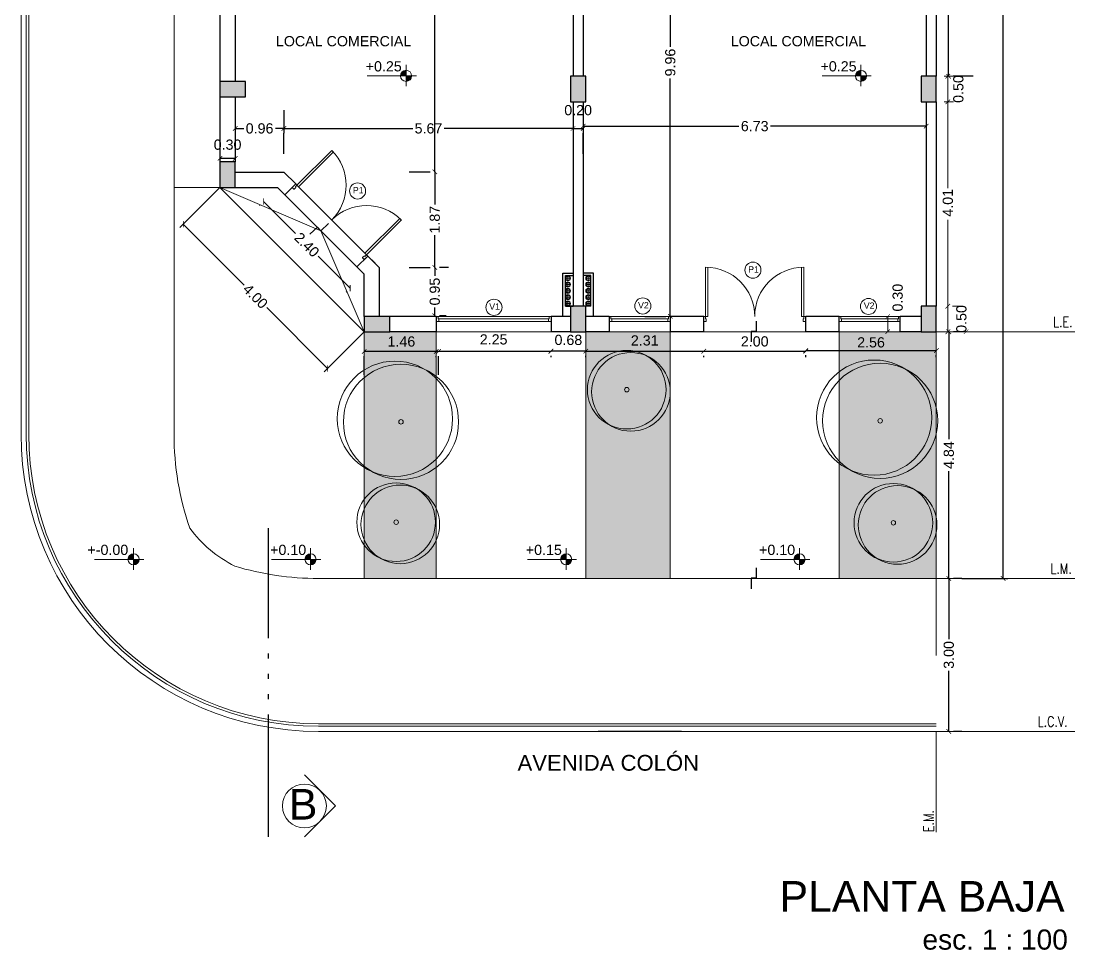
# Model space of a CAD drawing. Header units: millimetres. Extents: x 1578 to 2210, y 899 to 1032.
# Drawn here: x 1905.92 to 1926.59, y 974.54 to 992.76 of the extents above; entities that cross this region are included whole.
import ezdxf

# ---------------------------------------------------------------- set-up
doc = ezdxf.new("R2010")
doc.units = ezdxf.units.MM
doc.linetypes.add('ACAD_ISO05W100', pattern=[36, 24, -3, 0, -3, 0, -3, 0, -3])
doc.linetypes.add('DASHDOT2', pattern=[12.7, 6.35, -3.175, 0, -3.175])
for name, color, linetype, lineweight in [('CARPINTERIA', 7, 'Continuous', 18), ('COTAS', 7, 'Continuous', 15), ('EJES', 7, 'DASHDOT2', 13), ('ESTRUCTURA', 3, 'Continuous', 30), ('hatch', 252, 'Continuous', 15), ('LINEA DE CORTE', 7, 'ACAD_ISO05W100', 60), ('MUROS', 1, 'Continuous', 30), ('PISOS', 9, 'Continuous', 9), ('TRAMAS', 7, 'Continuous', 15), ('UMBRALES', 7, 'Continuous', 18)]:
    doc.layers.add(name, color=color, linetype=linetype, lineweight=lineweight)
doc.styles.add('ROMANS', font='romans', dxfattribs={"height": 0.06})
doc.styles.add('STYLE1', font='ARIAL.TTF')
doc.dimstyles.get("Standard").update_dxf_attribs({"dimscale": 0, "dimtxt": 0.2, "dimasz": 0.09, "dimexe": 0.09, "dimexo": 0.5, "dimgap": 0.05, "dimtad": 0, "dimzin": 0, "dimdsep": 46, "dimtxsty": 'STYLE1', "dimblk1": 'ARCHTICK', "dimblk2": 'ARCHTICK', "dimsah": 1, "dimcen": 0, "dimadec": 0, "dimazin": 0, "dimtfac": 1, "dimtofl": 0, "dimtmove": 2, "dimatfit": 3, "dimldrblk": 'ARCHTICK', "dimfxl": 1, "dimtolj": 1, "dimtzin": 0, "dimarcsym": 0})
pattern_1 = [(90, (93.20777, 0), (-0.035921, 0.035921), [0.009525, -0.062317]), (45, (93.20777, 0), (-0.0359210245, 0.0359210245), [0.009525, -0.041275]), (135, (93.20777, 0), (-0.0359210245, -0.0359210245), [0.009525, -0.041275])]

# ---------------------------------------------------------------- blocks, each defined once
blk = doc.blocks.new('_ARCHTICK')
at = {"color": 0, "linetype": 'ByBlock', "const_width": 0.15}
blk.add_lwpolyline([(-0.5, -0.5), (0.5, 0.5)], dxfattribs=at)
blk = doc.blocks.new('*D105')
at = {"layer": 'COTAS', "color": 0, "lineweight": -2}
for p, q in [((1916.993, 986.289), (1919.306, 986.289)), ((1916.993, 986.171), (1916.993, 986.199)), ((1919.306, 986.171), (1919.306, 986.199))]:
    blk.add_line(p, q, dxfattribs=at)
at = {"layer": 'DEFPOINTS', "color": 0}
for p in [(1916.993, 986.671), (1919.306, 986.671), (1919.306, 986.289)]:
    blk.add_point(p, dxfattribs=at)
at = {"layer": 'COTAS', "color": 0, "lineweight": -2, "xscale": 0.09, "yscale": 0.09, "zscale": 0.09, "rotation": 180}
blk.add_blockref('_ARCHTICK', (1916.993, 986.289), dxfattribs=at)
at = {"layer": 'COTAS', "color": 0, "lineweight": -2, "xscale": 0.09, "yscale": 0.09, "zscale": 0.09}
blk.add_blockref('_ARCHTICK', (1919.306, 986.289), dxfattribs=at)
at = {"layer": 'COTAS', "color": 0, "insert": (1918.149, 986.499), "char_height": 0.2, "attachment_point": 5, "style": 'STYLE1'}
blk.add_mtext('\\A1;2.31', dxfattribs=at)
blk = doc.blocks.new('*D106')
at = {"layer": 'COTAS', "color": 0, "lineweight": -2}
for p, q in [((1919.306, 986.289), (1921.306, 986.289)), ((1919.306, 986.171), (1919.306, 986.199)), ((1921.306, 986.171), (1921.306, 986.199))]:
    blk.add_line(p, q, dxfattribs=at)
at = {"layer": 'DEFPOINTS', "color": 0}
for p in [(1919.306, 986.671), (1921.306, 986.671), (1921.306, 986.289)]:
    blk.add_point(p, dxfattribs=at)
at = {"layer": 'COTAS', "color": 0, "lineweight": -2, "xscale": 0.09, "yscale": 0.09, "zscale": 0.09, "rotation": 180}
blk.add_blockref('_ARCHTICK', (1919.306, 986.289), dxfattribs=at)
at = {"layer": 'COTAS', "color": 0, "lineweight": -2, "xscale": 0.09, "yscale": 0.09, "zscale": 0.09}
blk.add_blockref('_ARCHTICK', (1921.306, 986.289), dxfattribs=at)
at = {"layer": 'COTAS', "color": 0, "insert": (1920.306, 986.48), "char_height": 0.2, "attachment_point": 5, "style": 'STYLE1'}
blk.add_mtext('\\A1;2.00', dxfattribs=at)
blk = doc.blocks.new('*D107')
at = {"layer": 'COTAS', "color": 0, "lineweight": -2}
for p, q in [((1921.306, 986.301), (1923.868, 986.301)), ((1921.306, 986.171), (1921.306, 986.211)), ((1923.868, 986.171), (1923.868, 986.211))]:
    blk.add_line(p, q, dxfattribs=at)
at = {"layer": 'DEFPOINTS', "color": 0}
for p in [(1921.306, 986.671), (1923.868, 986.671), (1923.868, 986.301)]:
    blk.add_point(p, dxfattribs=at)
at = {"layer": 'COTAS', "color": 0, "lineweight": -2, "xscale": 0.09, "yscale": 0.09, "zscale": 0.09, "rotation": 180}
blk.add_blockref('_ARCHTICK', (1921.306, 986.301), dxfattribs=at)
at = {"layer": 'COTAS', "color": 0, "lineweight": -2, "xscale": 0.09, "yscale": 0.09, "zscale": 0.09}
blk.add_blockref('_ARCHTICK', (1923.868, 986.301), dxfattribs=at)
at = {"layer": 'COTAS', "color": 0, "insert": (1922.587, 986.461), "char_height": 0.2, "attachment_point": 5, "style": 'STYLE1'}
blk.add_mtext('\\A1;2.56', dxfattribs=at)
blk = doc.blocks.new('*D108')
at = {"layer": 'COTAS', "color": 0, "lineweight": -2}
for p, q in [((1916.993, 986.29), (1916.311, 986.29)), ((1916.311, 986.171), (1916.311, 986.2)), ((1916.993, 986.171), (1916.993, 986.2))]:
    blk.add_line(p, q, dxfattribs=at)
at = {"layer": 'DEFPOINTS', "color": 0}
for p in [(1916.311, 986.671), (1916.993, 986.671), (1916.311, 986.29)]:
    blk.add_point(p, dxfattribs=at)
at = {"layer": 'COTAS', "color": 0, "lineweight": -2, "xscale": 0.09, "yscale": 0.09, "zscale": 0.09, "rotation": 180}
blk.add_blockref('_ARCHTICK', (1916.311, 986.29), dxfattribs=at)
at = {"layer": 'COTAS', "color": 0, "lineweight": -2, "xscale": 0.09, "yscale": 0.09, "zscale": 0.09}
blk.add_blockref('_ARCHTICK', (1916.993, 986.29), dxfattribs=at)
at = {"layer": 'COTAS', "color": 0, "insert": (1916.652, 986.509), "char_height": 0.2, "attachment_point": 5, "style": 'STYLE1'}
blk.add_mtext('\\A1;0.68', dxfattribs=at)
blk = doc.blocks.new('*D109')
at = {"layer": 'COTAS', "color": 0, "lineweight": -2, "ltscale": 0.05}
for p, q in [((1916.311, 986.283), (1914.061, 986.283)), ((1914.061, 986.171), (1914.061, 986.193)), ((1916.311, 986.171), (1916.311, 986.193))]:
    blk.add_line(p, q, dxfattribs=at)
at = {"layer": 'DEFPOINTS', "color": 0, "ltscale": 0.05}
for p in [(1914.061, 986.671), (1916.311, 986.671), (1914.061, 986.283)]:
    blk.add_point(p, dxfattribs=at)
at = {"layer": 'COTAS', "color": 0, "lineweight": -2, "ltscale": 0.05, "xscale": 0.09, "yscale": 0.09, "zscale": 0.09, "rotation": 180}
blk.add_blockref('_ARCHTICK', (1914.061, 986.283), dxfattribs=at)
at = {"layer": 'COTAS', "color": 0, "lineweight": -2, "ltscale": 0.05, "xscale": 0.09, "yscale": 0.09, "zscale": 0.09}
blk.add_blockref('_ARCHTICK', (1916.311, 986.283), dxfattribs=at)
at = {"layer": 'COTAS', "color": 0, "ltscale": 0.05, "insert": (1915.186, 986.519), "char_height": 0.2, "attachment_point": 5, "style": 'STYLE1'}
blk.add_mtext('\\A1;2.25', dxfattribs=at)
blk = doc.blocks.new('*D110')
at = {"layer": 'COTAS', "color": 0, "lineweight": -2}
for p, q in [((1924.109, 996.781), (1924.109, 994.54)), ((1924.593, 996.781), (1924.199, 996.781)), ((1924.109, 991.681), (1924.109, 993.921)), ((1924.593, 991.681), (1924.199, 991.681))]:
    blk.add_line(p, q, dxfattribs=at)
at = {"layer": 'DEFPOINTS', "color": 0}
for p in [(1924.093, 996.781), (1924.109, 996.781), (1924.093, 991.681)]:
    blk.add_point(p, dxfattribs=at)
at = {"layer": 'COTAS', "color": 0, "lineweight": -2, "xscale": 0.09, "yscale": 0.09, "zscale": 0.09}
for p, rotation in [((1924.109, 996.781), 90), ((1924.109, 991.681), 270)]:
    blk.add_blockref('_ARCHTICK', p, dxfattribs=dict(at, rotation=rotation))
at = {"layer": 'COTAS', "color": 0, "insert": (1924.109, 994.231), "char_height": 0.2, "attachment_point": 5, "rotation": 90, "style": 'STYLE1'}
blk.add_mtext('\\A1;5.10', dxfattribs=at)
blk = doc.blocks.new('*D118')
at = {"layer": 'COTAS', "color": 0, "lineweight": -2}
for p, q in [((1924.113, 986.671), (1924.113, 984.564)), ((1924.368, 986.671), (1924.203, 986.671)), ((1924.113, 981.831), (1924.113, 983.937)), ((1924.368, 981.831), (1924.203, 981.831))]:
    blk.add_line(p, q, dxfattribs=at)
at = {"layer": 'DEFPOINTS', "color": 0}
for p in [(1923.868, 986.671), (1923.868, 981.831), (1924.113, 981.831)]:
    blk.add_point(p, dxfattribs=at)
at = {"layer": 'COTAS', "color": 0, "lineweight": -2, "xscale": 0.09, "yscale": 0.09, "zscale": 0.09}
for p, rotation in [((1924.113, 986.671), 90), ((1924.113, 981.831), 270)]:
    blk.add_blockref('_ARCHTICK', p, dxfattribs=dict(at, rotation=rotation))
at = {"layer": 'COTAS', "color": 0, "insert": (1924.113, 984.251), "char_height": 0.2, "attachment_point": 5, "rotation": 90, "style": 'STYLE1'}
blk.add_mtext('\\A1;4.84', dxfattribs=at)
blk = doc.blocks.new('*D119')
at = {"layer": 'COTAS', "color": 0, "lineweight": -2}
for p, q in [((1924.113, 981.831), (1924.113, 980.64)), ((1924.368, 981.831), (1924.203, 981.831)), ((1924.113, 978.831), (1924.113, 980.021)), ((1924.368, 978.831), (1924.203, 978.831))]:
    blk.add_line(p, q, dxfattribs=at)
at = {"layer": 'DEFPOINTS', "color": 0}
for p in [(1923.868, 981.831), (1923.868, 978.831), (1924.113, 978.831)]:
    blk.add_point(p, dxfattribs=at)
at = {"layer": 'COTAS', "color": 0, "lineweight": -2, "xscale": 0.09, "yscale": 0.09, "zscale": 0.09}
for p, rotation in [((1924.113, 981.831), 90), ((1924.113, 978.831), 270)]:
    blk.add_blockref('_ARCHTICK', p, dxfattribs=dict(at, rotation=rotation))
at = {"layer": 'COTAS', "color": 0, "insert": (1924.113, 980.331), "char_height": 0.2, "attachment_point": 5, "rotation": 90, "style": 'STYLE1'}
blk.add_mtext('\\A1;3.00', dxfattribs=at)
blk = doc.blocks.new('*D120')
at = {"layer": 'COTAS', "color": 0, "lineweight": -2}
for p, q in [((1924.368, 1006.831), (1925.268, 1006.831)), ((1925.178, 1006.831), (1925.178, 995.497)), ((1925.178, 981.831), (1925.178, 994.719)), ((1924.368, 981.831), (1925.268, 981.831))]:
    blk.add_line(p, q, dxfattribs=at)
at = {"layer": 'DEFPOINTS', "color": 0}
for p in [(1923.868, 1006.831), (1925.178, 1006.831), (1923.868, 981.831)]:
    blk.add_point(p, dxfattribs=at)
at = {"layer": 'COTAS', "color": 0, "lineweight": -2, "xscale": 0.09, "yscale": 0.09, "zscale": 0.09}
for p, rotation in [((1925.178, 1006.831), 90), ((1925.178, 981.831), 270)]:
    blk.add_blockref('_ARCHTICK', p, dxfattribs=dict(at, rotation=rotation))
at = {"layer": 'COTAS', "color": 0, "insert": (1925.178, 995.108), "char_height": 0.2, "attachment_point": 5, "rotation": 90, "style": 'STYLE1'}
blk.add_mtext('\\A1;25.00', dxfattribs=at)
blk = doc.blocks.new('*D145')
at = {"layer": 'COTAS', "color": 0, "lineweight": -2}
for p, q in [((1914.106, 986.283), (1912.648, 986.283)), ((1912.648, 985.828), (1912.648, 986.193)), ((1914.106, 985.828), (1914.106, 986.193))]:
    blk.add_line(p, q, dxfattribs=at)
at = {"layer": 'DEFPOINTS', "color": 0}
for p in [(1912.648, 986.328), (1912.648, 986.283), (1914.106, 986.328)]:
    blk.add_point(p, dxfattribs=at)
at = {"layer": 'COTAS', "color": 0, "lineweight": -2, "xscale": 0.09, "yscale": 0.09, "zscale": 0.09, "rotation": 180}
blk.add_blockref('_ARCHTICK', (1912.648, 986.283), dxfattribs=at)
at = {"layer": 'COTAS', "color": 0, "lineweight": -2, "xscale": 0.09, "yscale": 0.09, "zscale": 0.09}
blk.add_blockref('_ARCHTICK', (1914.106, 986.283), dxfattribs=at)
at = {"layer": 'COTAS', "color": 0, "insert": (1913.377, 986.478), "char_height": 0.2, "attachment_point": 5, "style": 'STYLE1'}
blk.add_mtext('\\A1;1.46', dxfattribs=at)
blk = doc.blocks.new('*D146')
at = {"layer": 'COTAS', "color": 0, "lineweight": -2}
for p, q in [((1914.032, 987.931), (1914.032, 987.768)), ((1914.302, 987.931), (1914.122, 987.931)), ((1914.032, 986.984), (1914.032, 987.147)), ((1914.257, 986.984), (1914.122, 986.984))]:
    blk.add_line(p, q, dxfattribs=at)
at = {"layer": 'DEFPOINTS', "color": 0}
for p in [(1913.802, 987.931), (1914.032, 987.931), (1913.757, 986.984)]:
    blk.add_point(p, dxfattribs=at)
at = {"layer": 'COTAS', "color": 0, "lineweight": -2, "xscale": 0.09, "yscale": 0.09, "zscale": 0.09}
for p, rotation in [((1914.032, 987.931), 90), ((1914.032, 986.984), 270)]:
    blk.add_blockref('_ARCHTICK', p, dxfattribs=dict(at, rotation=rotation))
at = {"layer": 'COTAS', "color": 0, "insert": (1914.032, 987.458), "char_height": 0.2, "attachment_point": 5, "rotation": 90, "style": 'STYLE1'}
blk.add_mtext('\\A1;0.95', dxfattribs=at)
blk = doc.blocks.new('*D147')
at = {"layer": 'COTAS', "color": 0, "lineweight": -2}
for p, q in [((1909.818, 990.501), (1909.818, 990.162)), ((1910.118, 990.501), (1910.118, 990.162)), ((1909.818, 990.072), (1910.118, 990.072))]:
    blk.add_line(p, q, dxfattribs=at)
at = {"layer": 'DEFPOINTS', "color": 0}
for p in [(1909.818, 990.001), (1910.118, 990.072), (1910.118, 990.001)]:
    blk.add_point(p, dxfattribs=at)
at = {"layer": 'COTAS', "color": 0, "lineweight": -2, "xscale": 0.09, "yscale": 0.09, "zscale": 0.09, "rotation": 180}
blk.add_blockref('_ARCHTICK', (1909.818, 990.072), dxfattribs=at)
at = {"layer": 'COTAS', "color": 0, "lineweight": -2, "xscale": 0.09, "yscale": 0.09, "zscale": 0.09}
blk.add_blockref('_ARCHTICK', (1910.118, 990.072), dxfattribs=at)
at = {"layer": 'COTAS', "color": 0, "insert": (1909.968, 990.339), "char_height": 0.2, "attachment_point": 5, "style": 'STYLE1'}
blk.add_mtext('\\A1;0.30', dxfattribs=at)
blk = doc.blocks.new('*D148')
at = {"layer": 'COTAS', "color": 0, "lineweight": -2}
for p, q in [((1910.118, 991.015), (1910.118, 990.568)), ((1911.074, 991.015), (1911.074, 990.568)), ((1910.118, 990.658), (1910.286, 990.658)), ((1911.074, 990.658), (1910.906, 990.658))]:
    blk.add_line(p, q, dxfattribs=at)
at = {"layer": 'DEFPOINTS', "color": 0}
for p in [(1910.118, 991.515), (1911.074, 991.515), (1911.074, 990.658)]:
    blk.add_point(p, dxfattribs=at)
at = {"layer": 'COTAS', "color": 0, "lineweight": -2, "xscale": 0.09, "yscale": 0.09, "zscale": 0.09, "rotation": 180}
blk.add_blockref('_ARCHTICK', (1910.118, 990.658), dxfattribs=at)
at = {"layer": 'COTAS', "color": 0, "lineweight": -2, "xscale": 0.09, "yscale": 0.09, "zscale": 0.09}
blk.add_blockref('_ARCHTICK', (1911.074, 990.658), dxfattribs=at)
at = {"layer": 'COTAS', "color": 0, "insert": (1910.596, 990.658), "char_height": 0.2, "attachment_point": 5, "style": 'STYLE1'}
blk.add_mtext('\\A1;0.96', dxfattribs=at)
blk = doc.blocks.new('*D149')
at = {"layer": 'COTAS', "color": 0, "lineweight": -2}
for p, q in [((1911.074, 990.658), (1913.599, 990.658)), ((1916.743, 990.658), (1914.218, 990.658)), ((1916.743, 990.681), (1916.743, 990.568)), ((1911.074, 990.158), (1911.074, 990.568))]:
    blk.add_line(p, q, dxfattribs=at)
at = {"layer": 'DEFPOINTS', "color": 0}
for p in [(1916.743, 991.181), (1911.074, 990.658), (1916.743, 990.658)]:
    blk.add_point(p, dxfattribs=at)
at = {"layer": 'COTAS', "color": 0, "lineweight": -2, "xscale": 0.09, "yscale": 0.09, "zscale": 0.09, "rotation": 180}
blk.add_blockref('_ARCHTICK', (1911.074, 990.658), dxfattribs=at)
at = {"layer": 'COTAS', "color": 0, "lineweight": -2, "xscale": 0.09, "yscale": 0.09, "zscale": 0.09}
blk.add_blockref('_ARCHTICK', (1916.743, 990.658), dxfattribs=at)
at = {"layer": 'COTAS', "color": 0, "insert": (1913.908, 990.658), "char_height": 0.2, "attachment_point": 5, "style": 'STYLE1'}
blk.add_mtext('\\A1;5.67', dxfattribs=at)
blk = doc.blocks.new('*D150')
at = {"layer": 'COTAS', "color": 0, "lineweight": -2}
for p, q in [((1916.743, 991.158), (1916.743, 990.748)), ((1916.743, 990.658), (1916.943, 990.658)), ((1916.943, 990.158), (1916.943, 990.568))]:
    blk.add_line(p, q, dxfattribs=at)
at = {"layer": 'DEFPOINTS', "color": 0}
for p in [(1916.743, 990.658), (1916.943, 990.658), (1916.943, 990.658)]:
    blk.add_point(p, dxfattribs=at)
at = {"layer": 'COTAS', "color": 0, "lineweight": -2, "xscale": 0.09, "yscale": 0.09, "zscale": 0.09, "rotation": 180}
blk.add_blockref('_ARCHTICK', (1916.743, 990.658), dxfattribs=at)
at = {"layer": 'COTAS', "color": 0, "lineweight": -2, "xscale": 0.09, "yscale": 0.09, "zscale": 0.09}
blk.add_blockref('_ARCHTICK', (1916.943, 990.658), dxfattribs=at)
at = {"layer": 'COTAS', "color": 0, "insert": (1916.843, 991.016), "char_height": 0.2, "attachment_point": 5, "style": 'STYLE1'}
blk.add_mtext('\\A1;0.20', dxfattribs=at)
blk = doc.blocks.new('*D151')
at = {"layer": 'COTAS', "color": 0, "lineweight": -2}
for p, q in [((1916.943, 991.158), (1916.943, 990.793)), ((1916.943, 990.703), (1919.995, 990.703)), ((1923.668, 990.703), (1920.616, 990.703)), ((1923.668, 990.681), (1923.668, 990.613))]:
    blk.add_line(p, q, dxfattribs=at)
at = {"layer": 'DEFPOINTS', "color": 0}
for p in [(1923.668, 991.181), (1916.943, 990.658), (1923.668, 990.703)]:
    blk.add_point(p, dxfattribs=at)
at = {"layer": 'COTAS', "color": 0, "lineweight": -2, "xscale": 0.09, "yscale": 0.09, "zscale": 0.09, "rotation": 180}
blk.add_blockref('_ARCHTICK', (1916.943, 990.703), dxfattribs=at)
at = {"layer": 'COTAS', "color": 0, "lineweight": -2, "xscale": 0.09, "yscale": 0.09, "zscale": 0.09}
blk.add_blockref('_ARCHTICK', (1923.668, 990.703), dxfattribs=at)
at = {"layer": 'COTAS', "color": 0, "insert": (1920.306, 990.703), "char_height": 0.2, "attachment_point": 5, "style": 'STYLE1'}
blk.add_mtext('\\A1;6.73', dxfattribs=at)
blk = doc.blocks.new('*D152')
at = {"layer": 'COTAS', "color": 0, "lineweight": -2}
for p, q in [((1913.532, 989.806), (1913.942, 989.806)), ((1914.032, 989.806), (1914.032, 989.169)), ((1914.032, 987.931), (1914.032, 988.568)), ((1913.532, 987.931), (1913.942, 987.931))]:
    blk.add_line(p, q, dxfattribs=at)
at = {"layer": 'DEFPOINTS', "color": 0}
for p in [(1914.032, 989.806), (1914.032, 989.806), (1914.032, 987.931)]:
    blk.add_point(p, dxfattribs=at)
at = {"layer": 'COTAS', "color": 0, "lineweight": -2, "xscale": 0.09, "yscale": 0.09, "zscale": 0.09}
for p, rotation in [((1914.032, 989.806), 90), ((1914.032, 987.931), 270)]:
    blk.add_blockref('_ARCHTICK', p, dxfattribs=dict(at, rotation=rotation))
at = {"layer": 'COTAS', "color": 0, "insert": (1914.032, 988.868), "char_height": 0.2, "attachment_point": 5, "rotation": 90, "style": 'STYLE1'}
blk.add_mtext('\\A1;1.87', dxfattribs=at)
blk = doc.blocks.new('*D153')
at = {"layer": 'COTAS', "color": 0, "lineweight": -2}
for p, q in [((1914.032, 996.931), (1914.032, 993.677)), ((1914.532, 996.931), (1914.122, 996.931)), ((1914.032, 989.806), (1914.032, 993.059)), ((1913.577, 989.806), (1913.942, 989.806))]:
    blk.add_line(p, q, dxfattribs=at)
at = {"layer": 'DEFPOINTS', "color": 0}
for p in [(1914.032, 996.931), (1914.032, 996.931), (1914.077, 989.806)]:
    blk.add_point(p, dxfattribs=at)
at = {"layer": 'COTAS', "color": 0, "lineweight": -2, "xscale": 0.09, "yscale": 0.09, "zscale": 0.09}
for p, rotation in [((1914.032, 996.931), 90), ((1914.032, 989.806), 270)]:
    blk.add_blockref('_ARCHTICK', p, dxfattribs=dict(at, rotation=rotation))
at = {"layer": 'COTAS', "color": 0, "insert": (1914.032, 993.368), "char_height": 0.2, "attachment_point": 5, "rotation": 90, "style": 'STYLE1'}
blk.add_mtext('\\A1;7.13', dxfattribs=at)
blk = doc.blocks.new('*D160')
at = {"layer": 'COTAS', "color": 0, "lineweight": -2}
for p, q in [((1918.651, 996.931), (1918.651, 992.26)), ((1919.116, 996.931), (1918.741, 996.931)), ((1918.651, 986.971), (1918.651, 991.641)), ((1918.151, 986.971), (1918.561, 986.971))]:
    blk.add_line(p, q, dxfattribs=at)
at = {"layer": 'DEFPOINTS', "color": 0}
for p in [(1918.616, 996.931), (1918.651, 986.971), (1918.651, 986.971)]:
    blk.add_point(p, dxfattribs=at)
at = {"layer": 'COTAS', "color": 0, "lineweight": -2, "xscale": 0.09, "yscale": 0.09, "zscale": 0.09}
for p, rotation in [((1918.651, 996.931), 90), ((1918.651, 986.971), 270)]:
    blk.add_blockref('_ARCHTICK', p, dxfattribs=dict(at, rotation=rotation))
at = {"layer": 'COTAS', "color": 0, "insert": (1918.651, 991.951), "char_height": 0.2, "attachment_point": 5, "rotation": 90, "style": 'STYLE1'}
blk.add_mtext('\\A1;9.96', dxfattribs=at)

msp = doc.modelspace()

# ---------------------------------------------------------------- hatches: boundary and pattern name
at = {"layer": 'COTAS', "ltscale": 0.1}
h = msp.add_hatch(color=256, dxfattribs=at)
h.paths.add_polyline_path([(1913.469, 991.69), (1913.578, 991.69, -0.414214), (1913.469, 991.582)])
h.paths.add_polyline_path([(1913.469, 991.799), (1913.469, 991.69), (1913.361, 991.69, -0.414214)])
h = msp.add_hatch(color=256, dxfattribs=at)
h.paths.add_polyline_path([(1922.389, 991.69), (1922.498, 991.69, -0.414214), (1922.389, 991.582)])
h.paths.add_polyline_path([(1922.389, 991.799), (1922.389, 991.69), (1922.281, 991.69, -0.414214)])
h = msp.add_hatch(color=256, dxfattribs=at)
h.paths.add_polyline_path([(1908.124, 982.206), (1908.233, 982.206, -0.414214), (1908.124, 982.097)])
h.paths.add_polyline_path([(1908.124, 982.315), (1908.124, 982.206), (1908.016, 982.206, -0.414214)])
h = msp.add_hatch(color=256, dxfattribs=at)
h.paths.add_polyline_path([(1911.595, 982.206), (1911.704, 982.206, -0.414214), (1911.595, 982.097)])
h.paths.add_polyline_path([(1911.595, 982.315), (1911.595, 982.206), (1911.486, 982.206, -0.414214)])
h = msp.add_hatch(color=256, dxfattribs=at)
h.paths.add_polyline_path([(1916.609, 982.206), (1916.718, 982.206, -0.414214), (1916.609, 982.097)])
h.paths.add_polyline_path([(1916.609, 982.315), (1916.609, 982.206), (1916.501, 982.206, -0.414214)])
h = msp.add_hatch(color=256, dxfattribs=at)
h.paths.add_polyline_path([(1921.185, 982.206), (1921.294, 982.206, -0.414214), (1921.185, 982.097)])
h.paths.add_polyline_path([(1921.185, 982.315), (1921.185, 982.206), (1921.076, 982.206, -0.414214)])
at = {"layer": 'hatch'}
h = msp.add_hatch(dxfattribs=at)
h.set_pattern_fill('GRASS', color=256, scale=0.002, style=0)
h.set_pattern_definition(pattern_1)
h.paths.add_polyline_path([(1914.061, 986.671), (1913.148, 986.671), (1912.648, 986.671), (1912.648, 981.831), (1914.061, 981.831)])
h = msp.add_hatch(dxfattribs=at)
h.set_pattern_fill('GRASS', color=256, scale=0.002, style=0)
h.set_pattern_definition(pattern_1)
h.paths.add_polyline_path([(1921.961, 981.831), (1923.868, 981.831), (1923.868, 986.671), (1923.568, 986.671), (1923.161, 986.671), (1923.005, 986.671), (1921.961, 986.671)])
h.paths.add_polyline_path([(1916.993, 981.831), (1918.651, 981.831), (1918.651, 986.671), (1917.451, 986.671), (1916.993, 986.671)])
at = {"layer": 'PISOS', "ltscale": 0.05}
h = msp.add_hatch(color=256, dxfattribs=at)
h.paths.add_polyline_path([(1913.148, 986.971), (1912.648, 986.971), (1912.648, 986.671), (1913.148, 986.671)])
h.paths.add_polyline_path([(1916.993, 987.171), (1916.943, 987.171), (1916.693, 987.171), (1916.693, 986.671), (1916.993, 986.671)])
h.paths.add_polyline_path([(1923.868, 987.171), (1923.568, 987.171), (1923.568, 986.671), (1923.868, 986.671)])
h.paths.add_polyline_path([(1910.118, 990.001), (1909.818, 990.001), (1909.818, 989.501), (1910.118, 989.501)])
h.paths.add_polyline_path([(1909.818, 991.581), (1909.818, 991.281), (1910.318, 991.281), (1910.318, 991.581)])
h.paths.add_polyline_path([(1916.993, 991.681), (1916.693, 991.681), (1916.693, 991.181), (1916.993, 991.181)])
h.paths.add_polyline_path([(1923.868, 991.181), (1923.868, 991.681), (1923.568, 991.681), (1923.568, 991.181)])
h.paths.add_polyline_path([(1923.868, 997.281), (1923.568, 997.281), (1923.568, 996.781), (1923.868, 996.781)])
h.paths.add_polyline_path([(1916.993, 997.281), (1916.693, 997.281), (1916.693, 996.781), (1916.993, 996.781)])
h.paths.add_polyline_path([(1910.318, 996.881), (1910.318, 997.181), (1909.818, 997.181), (1909.818, 996.881)])
h.paths.add_polyline_path([(1916.993, 994.681), (1916.693, 994.681), (1916.693, 994.181), (1916.993, 994.181)])
h.paths.add_polyline_path([(1909.818, 1002.831), (1909.818, 1002.531), (1910.318, 1002.531), (1910.318, 1002.831)])
h.paths.add_polyline_path([(1916.993, 1002.881), (1916.693, 1002.881), (1916.693, 1002.381), (1916.993, 1002.381)])
h.paths.add_polyline_path([(1923.868, 1002.881), (1923.568, 1002.881), (1923.568, 1002.381), (1923.868, 1002.381)])
h.paths.add_polyline_path([(1923.568, 1006.331), (1923.868, 1006.331), (1923.868, 1006.831), (1923.568, 1006.831)])
h.paths.add_polyline_path([(1919.293, 1006.831), (1918.993, 1006.831), (1918.993, 1006.431), (1919.293, 1006.431)])
h.paths.add_polyline_path([(1916.993, 1006.831), (1916.693, 1006.831), (1916.693, 1006.331), (1916.993, 1006.331)])
h.paths.add_polyline_path([(1913.143, 1006.631), (1913.143, 1006.831), (1912.843, 1006.831), (1912.843, 1006.631)])
h.paths.add_polyline_path([(1912.843, 1005.431), (1912.843, 1005.231), (1913.143, 1005.231), (1913.143, 1005.431)])
h.paths.add_polyline_path([(1909.818, 1006.831), (1909.818, 1006.531), (1910.318, 1006.531), (1910.318, 1006.831)])
h.paths.add_polyline_path([(1910.118, 1005.231), (1910.118, 1005.431), (1909.818, 1005.431), (1909.818, 1005.231)])

# ---------------------------------------------------------------- linework, layer by layer
msp.add_line((1918.868, 978.831), (1917.238, 978.831))
at = {"color": 0, "linetype": 'ByBlock', "const_width": 0.0135}
for points in [[(1924.048, 991.636), (1924.138, 991.726)], [(1924.138, 991.726), (1924.048, 991.636)], [(1924.048, 991.136), (1924.138, 991.226)], [(1924.138, 991.226), (1924.048, 991.136)], [(1924.138, 987.216), (1924.048, 987.126)], [(1922.87, 986.926), (1922.96, 987.016)], [(1922.96, 986.716), (1922.87, 986.626)], [(1924.407, 986.626), (1924.497, 986.716)], [(1924.497, 986.716), (1924.407, 986.626)]]:
    msp.add_lwpolyline(points, dxfattribs=at)
at = {"layer": 'CARPINTERIA'}
for p, q in [((1916.943, 991.181), (1916.843, 991.181)), ((1911.329, 989.546), (1912.011, 990.228)), ((1911.36, 989.514), (1912.042, 990.196)), ((1911.304, 989.57), (1911.233, 989.5)), ((1911.233, 989.5), (1911.265, 989.468)), ((1911.307, 989.503), (1911.272, 989.468)), ((1911.329, 989.546), (1911.297, 989.514)), ((1911.297, 989.514), (1911.307, 989.503)), ((1911.304, 989.57), (1911.329, 989.546)), ((1911.329, 989.546), (1911.36, 989.514)), ((1912.661, 988.213), (1913.343, 988.894)), ((1912.693, 988.181), (1913.376, 988.863)), ((1912.651, 988.16), (1912.616, 988.124)), ((1912.718, 988.156), (1912.647, 988.086)), ((1912.661, 988.149), (1912.651, 988.16)), ((1912.693, 988.181), (1912.661, 988.213)), ((1912.693, 988.181), (1912.661, 988.149)), ((1912.718, 988.156), (1912.693, 988.181)), ((1912.647, 988.086), (1912.616, 988.117)), ((1919.341, 986.971), (1919.341, 987.936)), ((1919.386, 986.971), (1919.386, 987.934)), ((1921.226, 986.971), (1921.226, 987.934)), ((1921.271, 986.971), (1921.271, 987.936)), ((1914.061, 986.971), (1914.061, 986.871)), ((1914.061, 986.971), (1914.096, 986.971)), ((1916.276, 986.971), (1914.096, 986.971)), ((1914.096, 986.971), (1914.096, 986.926)), ((1916.261, 986.926), (1914.096, 986.926)), ((1914.096, 986.926), (1914.111, 986.926)), ((1914.111, 986.926), (1914.111, 986.871)), ((1916.261, 986.926), (1916.261, 986.871)), ((1916.276, 986.926), (1916.261, 986.926)), ((1916.311, 986.971), (1916.276, 986.971)), ((1916.276, 986.971), (1916.276, 986.926)), ((1916.311, 986.971), (1916.311, 986.871)), ((1917.451, 986.971), (1917.486, 986.971)), ((1917.451, 986.971), (1917.451, 986.871)), ((1918.616, 986.971), (1917.486, 986.971)), ((1917.486, 986.971), (1917.486, 986.926)), ((1917.486, 986.926), (1917.501, 986.926)), ((1918.601, 986.926), (1917.501, 986.926)), ((1917.501, 986.926), (1917.501, 986.876)), ((1918.601, 986.926), (1918.601, 986.876)), ((1918.616, 986.926), (1918.601, 986.926)), ((1918.616, 986.971), (1918.616, 986.926)), ((1918.651, 986.971), (1918.616, 986.971)), ((1918.651, 986.971), (1918.651, 986.871)), ((1919.306, 986.971), (1919.306, 986.871)), ((1919.306, 986.971), (1919.341, 986.971)), ((1919.341, 986.971), (1919.386, 986.971)), ((1919.341, 986.971), (1919.341, 986.926)), ((1919.341, 986.926), (1919.356, 986.926)), ((1919.356, 986.926), (1919.356, 986.876)), ((1921.271, 986.971), (1921.226, 986.971)), ((1921.271, 986.926), (1921.256, 986.926)), ((1921.256, 986.926), (1921.256, 986.876)), ((1921.271, 986.971), (1921.271, 986.926)), ((1921.306, 986.971), (1921.271, 986.971)), ((1921.306, 986.971), (1921.306, 986.871)), ((1921.961, 986.971), (1921.996, 986.971)), ((1921.961, 986.971), (1921.961, 986.871)), ((1923.126, 986.971), (1921.996, 986.971)), ((1921.996, 986.971), (1921.996, 986.926)), ((1921.996, 986.926), (1922.011, 986.926)), ((1923.111, 986.926), (1922.011, 986.926)), ((1922.011, 986.926), (1922.011, 986.876)), ((1923.111, 986.926), (1923.111, 986.876)), ((1923.126, 986.926), (1923.111, 986.926)), ((1923.126, 986.971), (1923.126, 986.926)), ((1923.161, 986.971), (1923.126, 986.971)), ((1923.161, 986.971), (1923.161, 986.871)), ((1914.061, 986.871), (1914.111, 986.871)), ((1916.261, 986.871), (1914.106, 986.871)), ((1916.311, 986.871), (1916.261, 986.871)), ((1917.451, 986.871), (1917.496, 986.871)), ((1918.606, 986.871), (1917.496, 986.871)), ((1918.651, 986.871), (1918.606, 986.871)), ((1919.306, 986.871), (1919.351, 986.871)), ((1921.306, 986.871), (1921.261, 986.871)), ((1921.961, 986.871), (1922.006, 986.871)), ((1923.116, 986.871), (1922.006, 986.871)), ((1923.161, 986.871), (1923.116, 986.871))]:
    msp.add_line(p, q, dxfattribs=at)
at = {"layer": 'CARPINTERIA', "ltscale": 0.1}
for centre, start, end in [((1911.329, 989.546), 315, 45), ((1912.693, 988.181), 45, 135), ((1919.341, 986.971), 0, 90), ((1921.271, 986.971), 90, 180)]:
    msp.add_arc(centre, 0.965, start, end, dxfattribs=at)
at = {"layer": 'CARPINTERIA'}
for centre, start, end in [((1911.268, 989.471), 225, 315), ((1912.619, 988.121), 135, 225), ((1917.496, 986.876), 270, 0), ((1918.606, 986.876), 180, 270), ((1919.351, 986.876), 270, 0), ((1921.261, 986.876), 180, 270), ((1922.006, 986.876), 270, 0), ((1923.116, 986.876), 180, 270)]:
    msp.add_arc(centre, 0.005, start, end, dxfattribs=at)
at = {"layer": 'COTAS', "ltscale": 0.1}
for p, q in [((1913.469, 991.487), (1913.469, 991.906)), ((1922.389, 991.487), (1922.389, 991.906)), ((1913.673, 991.69), (1912.706, 991.69)), ((1922.593, 991.69), (1921.626, 991.69)), ((1909.818, 989.501), (1909.034, 988.717)), ((1909.098, 988.78), (1910.291, 987.587)), ((1916.643, 987.669), (1916.643, 987.769)), ((1917.043, 987.669), (1917.043, 987.769)), ((1916.593, 987.719), (1916.693, 987.719)), ((1916.593, 987.598), (1916.693, 987.598)), ((1916.643, 987.548), (1916.643, 987.648)), ((1916.643, 987.423), (1916.643, 987.523)), ((1917.093, 987.719), (1916.993, 987.719)), ((1917.093, 987.598), (1916.993, 987.598)), ((1917.043, 987.548), (1917.043, 987.648)), ((1917.043, 987.423), (1917.043, 987.523)), ((1916.593, 987.473), (1916.693, 987.473)), ((1916.593, 987.348), (1916.693, 987.348)), ((1916.643, 987.298), (1916.643, 987.398)), ((1917.093, 987.473), (1916.993, 987.473)), ((1917.093, 987.348), (1916.993, 987.348)), ((1917.043, 987.298), (1917.043, 987.398)), ((1911.928, 985.95), (1910.735, 987.144)), ((1916.593, 987.223), (1916.693, 987.223)), ((1916.643, 987.173), (1916.643, 987.273)), ((1917.093, 987.223), (1916.993, 987.223)), ((1917.043, 987.173), (1917.043, 987.273)), ((1912.648, 986.671), (1911.864, 985.887)), ((1908.124, 982.003), (1908.124, 982.422)), ((1911.595, 982.003), (1911.595, 982.422)), ((1916.609, 982.003), (1916.609, 982.422)), ((1921.185, 982.003), (1921.185, 982.422)), ((1908.328, 982.206), (1907.361, 982.206)), ((1911.798, 982.206), (1910.832, 982.206)), ((1916.813, 982.206), (1915.847, 982.206)), ((1921.388, 982.206), (1920.422, 982.206))]:
    msp.add_line(p, q, dxfattribs=at)
at = {"layer": 'COTAS', "ltscale": 0.05}
for p, q in [((1924.204, 991.681), (1924.019, 991.681)), ((1924.204, 991.681), (1924.019, 991.681)), ((1924.093, 991.181), (1924.093, 991.681)), ((1923.868, 991.181), (1923.668, 991.181)), ((1924.204, 991.181), (1924.019, 991.181)), ((1924.204, 991.181), (1924.019, 991.181)), ((1924.093, 991.181), (1924.093, 989.485)), ((1910.674, 989.225), (1911.303, 988.596)), ((1910.596, 989.147), (1910.61, 989.161)), ((1924.093, 987.171), (1924.093, 988.866)), ((1912.372, 987.526), (1911.743, 988.156)), ((1912.295, 987.448), (1912.309, 987.463)), ((1924.093, 986.671), (1924.093, 987.171)), ((1924.368, 987.171), (1924.183, 987.171)), ((1924.368, 987.171), (1924.183, 987.171)), ((1916.193, 986.971), (1916.037, 986.971)), ((1916.193, 986.971), (1916.037, 986.971)), ((1922.661, 986.971), (1922.825, 986.971)), ((1922.661, 986.971), (1922.825, 986.971)), ((1922.915, 986.671), (1922.915, 986.971)), ((1916.193, 986.671), (1916.037, 986.671)), ((1918.151, 986.671), (1917.803, 986.671)), ((1918.151, 986.671), (1917.803, 986.671)), ((1923.168, 986.671), (1923.005, 986.671)), ((1923.168, 986.671), (1923.005, 986.671)), ((1924.368, 986.671), (1924.183, 986.671)), ((1924.368, 986.671), (1924.542, 986.671)), ((1924.368, 986.671), (1924.542, 986.671))]:
    msp.add_line(p, q, dxfattribs=at)
at = {"layer": 'COTAS'}
for p, q in [((1912.648, 986.671), (1912.648, 981.831)), ((1914.061, 986.671), (1914.061, 981.831)), ((1916.993, 986.671), (1916.993, 981.831)), ((1918.651, 986.671), (1918.651, 981.831)), ((1921.961, 986.671), (1921.961, 981.831)), ((1923.868, 986.671), (1926.586, 986.671)), ((1923.868, 981.831), (1926.586, 981.831)), ((1923.868, 978.831), (1923.868, 976.853)), ((1923.868, 978.831), (1926.586, 978.831))]:
    msp.add_line(p, q, dxfattribs=at)
at = {"layer": 'COTAS', "ltscale": 0.1}
for centre, radius in [((1913.469, 991.69), 0.109), ((1922.389, 991.69), 0.109), ((1908.124, 982.206), 0.109), ((1911.595, 982.206), 0.109), ((1916.609, 982.206), 0.109), ((1921.185, 982.206), 0.109), ((1911.475, 977.369), 0.43)]:
    msp.add_circle(centre, radius, dxfattribs=at)
at = {"layer": 'COTAS'}
for centre, radius in [((1912.518, 989.432), 0.158), ((1920.271, 987.879), 0.158), ((1915.192, 987.149), 0.158), ((1918.111, 987.176), 0.158), ((1922.538, 987.167), 0.158), ((1917.797, 985.534), 0.771), ((1913.25, 984.964), 1.13), ((1917.878, 985.491), 0.771), ((1922.648, 984.986), 1.13), ((1913.369, 984.902), 1.13), ((1922.767, 984.924), 1.13), ((1917.797, 985.534), 0.0439), ((1913.369, 984.902), 0.0439), ((1922.767, 984.924), 0.0439), ((1913.274, 982.934), 0.771), ((1913.355, 982.892), 0.771), ((1923.026, 982.923), 0.771), ((1923.108, 982.881), 0.771), ((1913.274, 982.934), 0.0439), ((1923.026, 982.923), 0.0439)]:
    msp.add_circle(centre, radius, dxfattribs=at)
at = {"layer": 'EJES'}
msp.add_line((1923.868, 986.671), (1923.868, 978.831), dxfattribs=at)
at = {"layer": 'ESTRUCTURA', "ltscale": 0.05}
for p, q in [((1916.943, 991.681), (1916.693, 991.681)), ((1916.993, 991.681), (1916.693, 991.681)), ((1916.693, 991.681), (1916.693, 991.181)), ((1916.993, 991.181), (1916.993, 991.681)), ((1923.868, 991.681), (1923.568, 991.681)), ((1923.568, 991.681), (1923.568, 991.181)), ((1923.868, 991.181), (1923.868, 991.681)), ((1909.818, 991.581), (1909.818, 991.281)), ((1910.318, 991.581), (1909.818, 991.581)), ((1910.318, 991.281), (1910.318, 991.581)), ((1909.818, 991.281), (1910.318, 991.281)), ((1916.693, 991.181), (1916.993, 991.181)), ((1923.568, 991.181), (1923.868, 991.181)), ((1910.118, 990.001), (1909.818, 990.001)), ((1909.818, 990.001), (1909.818, 989.501)), ((1910.118, 989.501), (1910.118, 990.001)), ((1909.818, 989.501), (1910.118, 989.501)), ((1916.993, 987.171), (1916.693, 987.171)), ((1916.693, 987.171), (1916.693, 986.671)), ((1916.993, 986.671), (1916.993, 987.171)), ((1923.868, 987.171), (1923.568, 987.171)), ((1923.568, 987.171), (1923.568, 986.671)), ((1923.868, 986.671), (1923.868, 987.171)), ((1912.648, 986.971), (1912.648, 986.671)), ((1913.148, 986.971), (1912.648, 986.971)), ((1913.148, 986.671), (1913.148, 986.971)), ((1912.648, 986.671), (1913.148, 986.671)), ((1916.693, 986.671), (1916.993, 986.671)), ((1923.568, 986.671), (1923.868, 986.671))]:
    msp.add_line(p, q, dxfattribs=at)
at = {"layer": 'LINEA DE CORTE', "lineweight": -2, "ltscale": 0.1}
msp.add_line((1910.769, 976.761), (1910.769, 982.819), dxfattribs=at)
at = {"layer": 'MUROS'}
for p, q in [((1923.668, 996.781), (1923.668, 991.681)), ((1923.868, 996.781), (1923.868, 991.681)), ((1916.743, 994.181), (1916.743, 991.681)), ((1916.943, 994.181), (1916.943, 991.681)), ((1909.818, 993.056), (1909.818, 991.581)), ((1910.118, 993.056), (1910.118, 991.581)), ((1909.818, 991.281), (1909.818, 990.001)), ((1910.118, 991.281), (1910.118, 990.001)), ((1916.743, 991.181), (1916.743, 987.171)), ((1916.943, 991.181), (1916.943, 987.171)), ((1923.668, 991.181), (1923.668, 987.171)), ((1923.868, 991.181), (1923.868, 987.171)), ((1910.118, 989.801), (1911.074, 989.801)), ((1911.304, 989.57), (1911.074, 989.801)), ((1910.118, 989.501), (1910.949, 989.501)), ((1911.092, 989.358), (1910.949, 989.501)), ((1911.092, 989.358), (1911.304, 989.57)), ((1911.799, 988.651), (1911.947, 988.792)), ((1911.581, 988.583), (1911.73, 988.724)), ((1911.73, 988.724), (1911.799, 988.651)), ((1912.506, 987.944), (1912.718, 988.156)), ((1912.948, 987.926), (1912.718, 988.156)), ((1912.86, 988.014), (1912.718, 988.156)), ((1912.648, 987.802), (1912.506, 987.944)), ((1912.648, 986.971), (1912.648, 987.802)), ((1912.948, 986.971), (1912.948, 987.926)), ((1916.543, 987.821), (1916.743, 987.821)), ((1916.543, 986.971), (1916.543, 987.821)), ((1916.593, 987.771), (1916.743, 987.771)), ((1916.593, 987.171), (1916.593, 987.771)), ((1916.743, 987.771), (1916.743, 987.171)), ((1917.143, 987.821), (1916.943, 987.821)), ((1916.943, 987.771), (1916.943, 987.171)), ((1917.093, 987.771), (1916.943, 987.771)), ((1917.093, 987.171), (1917.093, 987.771)), ((1917.143, 986.971), (1917.143, 987.821)), ((1916.593, 987.171), (1916.743, 987.171)), ((1917.093, 987.171), (1916.943, 987.171)), ((1914.061, 986.971), (1913.148, 986.971)), ((1914.061, 986.971), (1914.061, 986.671)), ((1916.311, 986.971), (1916.311, 986.671)), ((1916.693, 986.971), (1916.311, 986.971)), ((1917.451, 986.971), (1916.993, 986.971)), ((1917.451, 986.971), (1917.451, 986.671)), ((1918.651, 986.971), (1918.651, 986.671)), ((1919.306, 986.971), (1918.651, 986.971)), ((1919.306, 986.671), (1919.306, 986.971)), ((1921.961, 986.971), (1921.306, 986.971)), ((1921.306, 986.671), (1921.306, 986.971)), ((1921.961, 986.671), (1921.961, 986.971)), ((1923.568, 986.971), (1923.161, 986.971)), ((1923.161, 986.671), (1923.161, 986.971)), ((1920.336, 986.88), (1920.336, 986.676)), ((1914.061, 986.671), (1913.148, 986.671)), ((1916.693, 986.671), (1916.311, 986.671)), ((1917.451, 986.671), (1916.993, 986.671)), ((1919.306, 986.671), (1918.651, 986.671)), ((1920.336, 986.676), (1920.236, 986.676)), ((1920.236, 986.676), (1920.236, 986.471)), ((1921.961, 986.671), (1921.306, 986.671)), ((1923.568, 986.671), (1923.161, 986.671)), ((1920.336, 982.04), (1920.336, 981.835)), ((1920.336, 981.835), (1920.236, 981.835)), ((1920.236, 981.835), (1920.236, 981.63))]:
    msp.add_line(p, q, dxfattribs=at)
at = {"layer": 'MUROS', "color": 0, "ltscale": 0.15}
for p in [(1911.475, 977.978), (1911.475, 976.761)]:
    msp.add_line(p, (1912.083, 977.369), dxfattribs=at)
at = {"layer": 'TRAMAS'}
for p, q in [((1906.018, 1006.831), (1906.018, 984.661)), ((1906.068, 1006.831), (1906.068, 984.661)), ((1908.918, 999.756), (1908.918, 984.661)), ((1909.818, 989.501), (1908.918, 989.501)), ((1911.799, 988.651), (1909.818, 989.501)), ((1912.648, 986.671), (1909.818, 989.501)), ((1912.661, 988.213), (1911.36, 989.514)), ((1912.648, 986.671), (1911.799, 988.651)), ((1923.868, 981.831), (1911.748, 981.831)), ((1923.868, 978.981), (1911.748, 978.981)), ((1923.868, 978.931), (1911.748, 978.931))]:
    msp.add_line(p, q, dxfattribs=at)
at = {"layer": 'TRAMAS', "ltscale": 0.1}
for centre, radius in [((1916.643, 987.719), 0.05), ((1916.643, 987.719), 0.0396), ((1917.043, 987.719), 0.05), ((1917.043, 987.719), 0.0396), ((1916.643, 987.598), 0.05), ((1916.643, 987.473), 0.05), ((1916.643, 987.598), 0.0396), ((1917.043, 987.598), 0.05), ((1917.043, 987.473), 0.05), ((1917.043, 987.598), 0.0396), ((1916.643, 987.348), 0.05), ((1916.643, 987.473), 0.0396), ((1916.643, 987.348), 0.0396), ((1917.043, 987.348), 0.05), ((1917.043, 987.473), 0.0396), ((1917.043, 987.348), 0.0396), ((1916.643, 987.223), 0.05), ((1916.643, 987.223), 0.0396), ((1917.043, 987.223), 0.05), ((1917.043, 987.223), 0.0396)]:
    msp.add_circle(centre, radius, dxfattribs=at)
at = {"layer": 'TRAMAS'}
for centre, radius, start, end in [((1911.748, 984.661), 5.73, 180, 270), ((1911.748, 984.661), 5.68, 180, 270), ((1914.598, 984.661), 5.68, 180, 198.9608), ((1911.272, 984.351), 2.558, 216.8891, 242.9563), ((1911.748, 987.511), 5.68, 253.2292, 270)]:
    msp.add_arc(centre, radius, start, end, dxfattribs=at)
at = {"layer": 'UMBRALES'}
for p, q in [((1905.918, 1006.831), (1905.918, 984.661)), ((1925.368, 986.671), (1923.868, 986.671)), ((1923.868, 978.831), (1911.748, 978.831))]:
    msp.add_line(p, q, dxfattribs=at)
at = {"layer": 'UMBRALES', "ltscale": 0.1}
for p, q in [((1912.506, 987.944), (1911.092, 989.358)), ((1916.311, 986.671), (1914.061, 986.671)), ((1918.651, 986.671), (1917.451, 986.671)), ((1921.306, 986.671), (1919.306, 986.671)), ((1923.161, 986.671), (1921.961, 986.671))]:
    msp.add_line(p, q, dxfattribs=at)
at = {"layer": 'UMBRALES'}
msp.add_arc((1911.748, 984.661), 5.83, 180, 270, dxfattribs=at)

# ---------------------------------------------------------------- block references
at = {"layer": 'COTAS', "ltscale": 0.05, "yscale": 0.08999999999999997, "zscale": 0.09}
for p, xscale, rotation in [((1910.674, 989.225), -0.09000000000003493, 315.0000000000202), ((1912.372, 987.526), -0.09000000000003477, 135.0000000000203), ((1924.093, 987.171), -0.08999999999999997, 270), ((1922.915, 986.971), -0.08999999999999997, 90), ((1922.915, 986.671), -0.08999999999999997, 270), ((1924.093, 986.671), -0.08999999999999997, 90)]:
    msp.add_blockref('_ARCHTICK', p, dxfattribs=dict(at, xscale=xscale, rotation=rotation))
at = {"layer": 'COTAS', "ltscale": 0.1, "yscale": 0.08999999999999997, "zscale": 0.09}
for p, xscale, rotation in [((1909.098, 988.78), -0.0900000000000343, 315.0000000000206), ((1911.928, 985.95), -0.09000000000003414, 135.0000000000207)]:
    msp.add_blockref('_ARCHTICK', p, dxfattribs=dict(at, xscale=xscale, rotation=rotation))

# ---------------------------------------------------------------- texts
at = {"layer": 'COTAS', "style": 'STYLE1'}
for s, height, p in [('LOCAL COMERCIAL', 0.2, (1910.916, 992.27)), ('LOCAL COMERCIAL', 0.2, (1919.836, 992.27)), ('+0.25', 0.2, (1912.677, 991.777)), ('+0.25', 0.2, (1921.597, 991.777)), ('P1', 0.1231, (1912.425, 989.385)), ('P1', 0.1231, (1920.178, 987.832)), ('V1', 0.1231, (1915.1, 987.103)), ('V2', 0.1231, (1918.018, 987.129)), ('V2', 0.1231, (1922.445, 987.121)), ('+-0.00', 0.2, (1907.22, 982.292)), ('+0.10', 0.2, (1910.803, 982.292)), ('+0.15', 0.2, (1915.817, 982.292)), ('+0.10', 0.2, (1920.392, 982.292))]:
    msp.add_text(s, height=height, dxfattribs=at).set_placement(p)
for s, p in [('0.50', (1924.399, 991.16)), ('4.01', (1924.192, 988.928)), ('0.30', (1923.209, 987.067))]:
    msp.add_text(s, height=0.2, rotation=90, dxfattribs=at).set_placement(p)
at = {"layer": 'COTAS', "style": 'ROMANS', "width": 0.8}
for s, p in [('L.E.', (1926.158, 986.763)), ('L.M.', (1926.106, 981.923)), ('L.C.V.', (1925.855, 978.923))]:
    msp.add_text(s, height=0.2, dxfattribs=at).set_placement(p)
msp.add_text('E.M.', height=0.2, rotation=90, dxfattribs=at).set_placement((1923.816, 976.856))
at = {"layer": 'COTAS', "ltscale": 0.05, "char_height": 0.2, "attachment_point": 5, "style": 'STYLE1'}
for s, insert, rotation in [('\\A1;2.40', (1911.523, 988.376), 315), ('\\A1;0.50', (1924.36, 986.921), 90)]:
    msp.add_mtext(s, dxfattribs=dict(at, insert=insert, rotation=rotation))
at = {"layer": 'COTAS', "ltscale": 0.1, "insert": (1910.513, 987.365), "char_height": 0.2, "attachment_point": 5, "rotation": 315, "style": 'STYLE1'}
msp.add_mtext('\\A1;4.00', dxfattribs=at)
at = {"layer": 'MUROS', "color": 0, "style": 'STYLE1'}
for s, height, p in [('AVENIDA COLÓN', 0.3098, (1915.655, 978.06)), ('PLANTA BAJA', 0.6, (1920.794, 975.295)), ('esc. 1 : 100', 0.39492, (1923.596, 974.55))]:
    msp.add_text(s, height=height, dxfattribs=at).set_placement(p)
at = {"layer": 'MUROS', "color": 0, "ltscale": 0.15, "style": 'STYLE1'}
msp.add_text('B', height=0.6, dxfattribs=at).set_placement((1911.171, 977.101))

# ---------------------------------------------------------------- dimensions: what is measured, and where the dimension line sits
at = {"layer": 'COTAS'}
dim = msp.add_linear_dim(base=(1925.178, 1006.831), p1=(1923.868, 981.831), p2=(1923.868, 1006.831), angle=90, dimstyle='Standard', override={"dimscale": 1}, dxfattribs=at)
dim.commit()
dim.dimension.update_dxf_attribs({"geometry": '*D120', "text_midpoint": (1925.178, 995.108), "dimtype": 160})
for base, p1, p2, picture, middle in [((1914.032271831, 996.930541389), (1914.077271831, 989.805541389), (1914.032271831, 996.930541389), '*D153', (1914.032271831, 993.368041389)), ((1918.651, 986.971), (1918.616, 996.931), (1918.651, 986.971), '*D160', (1918.651, 991.951)), ((1924.109, 996.781), (1924.093, 991.681), (1924.093, 996.781), '*D110', (1924.109, 994.231)), ((1914.0323, 989.8055), (1914.0323, 987.9312), (1914.0323, 989.8055), '*D152', (1914.0323, 988.8684)), ((1914.032, 987.931), (1913.757, 986.984), (1913.802, 987.931), '*D146', (1914.032, 987.458)), ((1924.113, 981.831), (1923.868, 986.671), (1923.868, 981.831), '*D118', (1924.113, 984.251)), ((1924.113, 978.831), (1923.868, 981.831), (1923.868, 978.831), '*D119', (1924.113, 980.331))]:
    dim = msp.add_linear_dim(base=base, p1=p1, p2=p2, angle=90, dimstyle='Standard', override={"dimscale": 1}, dxfattribs=at)
    dim.commit()
    dim.dimension.update_dxf_attribs({"geometry": picture, "text_midpoint": middle})
for base, p1, p2, picture, middle in [((1911.074, 990.658), (1910.118, 991.515), (1911.074, 991.515), '*D148', (1910.596, 990.658)), ((1916.743, 990.658), (1911.074, 990.658), (1916.743, 991.181), '*D149', (1913.908, 990.658)), ((1923.668117964, 990.702838086), (1916.943117964, 990.657838086), (1923.668117964, 991.180541389), '*D151', (1920.305617964, 990.702838086)), ((1910.118, 990.072), (1909.818, 990.001), (1910.118, 990.001), '*D147', (1909.968, 990.339))]:
    dim = msp.add_linear_dim(base=base, p1=p1, p2=p2, dimstyle='Standard', override={"dimscale": 1}, dxfattribs=at)
    dim.commit()
    dim.dimension.update_dxf_attribs({"geometry": picture, "text_midpoint": middle})
for base, p1, p2, picture, middle in [((1916.943, 990.658), (1916.743, 990.658), (1916.943, 990.658), '*D150', (1916.843, 991.016)), ((1912.648, 986.283), (1914.106, 986.328), (1912.648, 986.328), '*D145', (1913.377, 986.478)), ((1916.311, 986.29), (1916.993, 986.671), (1916.311, 986.671), '*D108', (1916.652, 986.509)), ((1919.306, 986.289), (1916.993, 986.671), (1919.306, 986.671), '*D105', (1918.149, 986.499)), ((1921.306, 986.289), (1919.306, 986.671), (1921.306, 986.671), '*D106', (1920.306, 986.48)), ((1923.868, 986.301), (1921.306, 986.671), (1923.868, 986.671), '*D107', (1922.587, 986.461))]:
    dim = msp.add_linear_dim(base=base, p1=p1, p2=p2, dimstyle='Standard', override={"dimscale": 1}, dxfattribs=at)
    dim.commit()
    dim.dimension.update_dxf_attribs({"geometry": picture, "text_midpoint": middle, "dimtype": 160})
at = {"layer": 'COTAS', "ltscale": 0.05}
dim = msp.add_linear_dim(base=(1914.061, 986.283), p1=(1916.311, 986.671), p2=(1914.061, 986.671), dimstyle='Standard', override={"dimscale": 1}, dxfattribs=at)
dim.commit()
dim.dimension.update_dxf_attribs({"geometry": '*D109', "text_midpoint": (1915.186, 986.519), "dimtype": 160})

doc.saveas('drawing.dxf')
